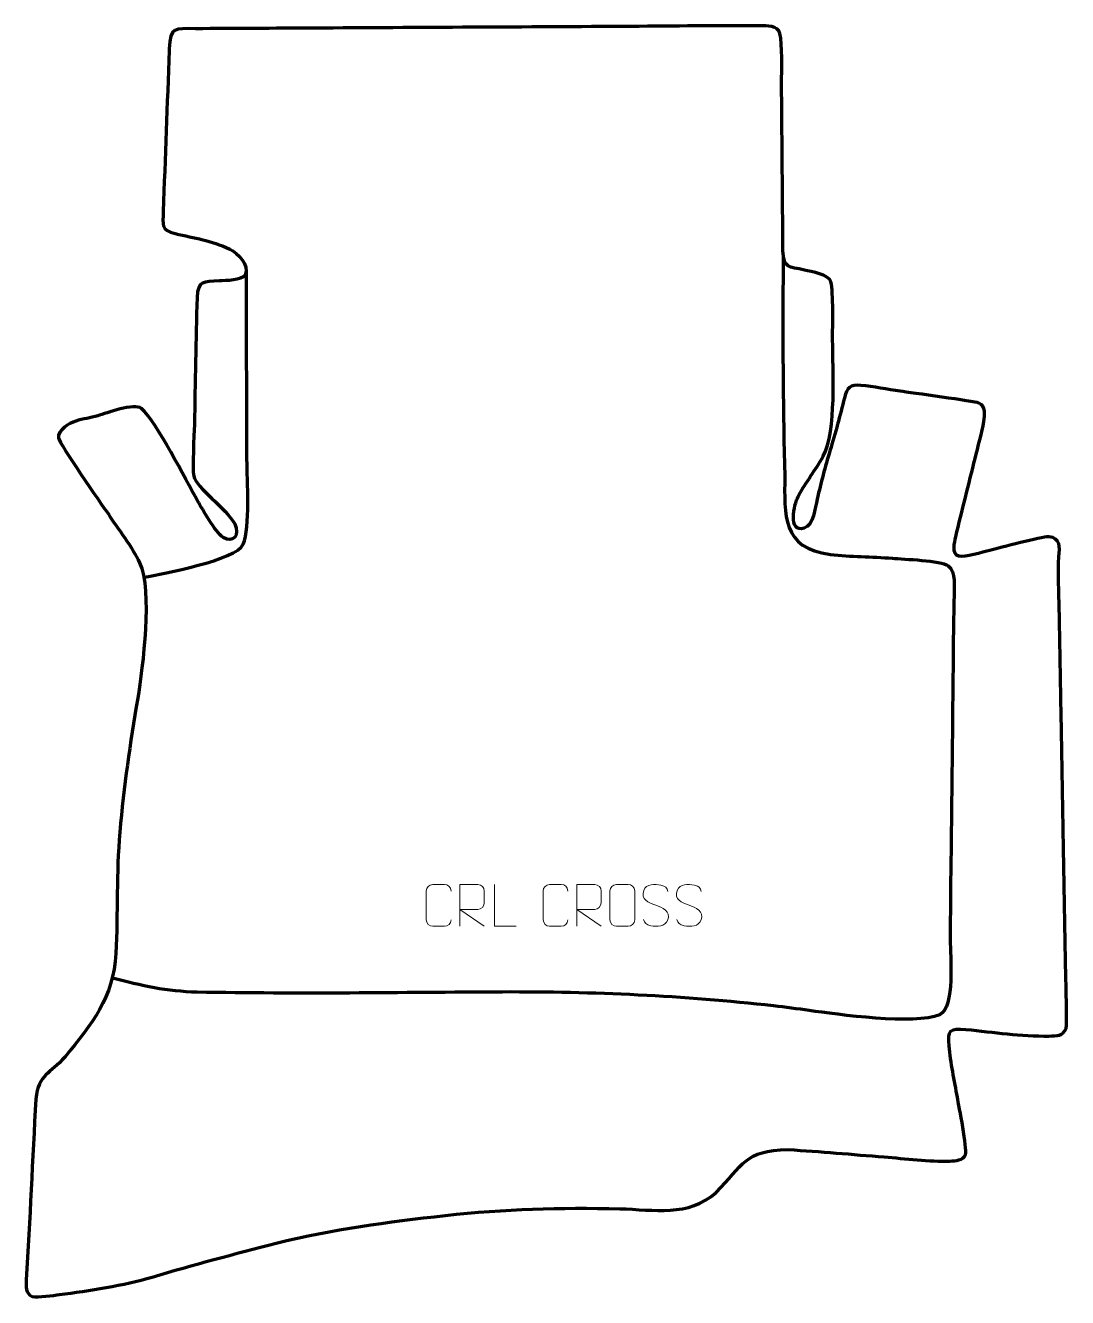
# Model space of a CAD drawing. Header units: millimetres. Extents: x 1440 to 2064, y 156 to 918.
import ezdxf

# ---------------------------------------------------------------- set-up
doc = ezdxf.new("R2010")
doc.units = ezdxf.units.MM
doc.header["$MEASUREMENT"] = 0
doc.layers.add('layer 1', color=7, linetype='Continuous')
doc.layers.add('layer 2', color=7, linetype='Continuous')

msp = doc.modelspace()

# ---------------------------------------------------------------- linework, layer by layer
at = {"layer": 'layer 1', "color": 142, "lineweight": 158}
for points, knots in [([(1893.8395, 780.7375), (1893.8055, 774.4095), (1893.7714, 768.0815), (1893.7374, 761.7535), (1893.7374, 761.7535), (1893.5329, 723.8072), (1893.847, 686.4902), (1894.7817, 648.5533), (1894.7817, 648.5533), (1894.701, 624.8191), (1892.8447, 605.3044), (1922.134, 601.5273), (1922.134, 601.5273), (1934.3013, 600.0236), (1946.9269, 600.258), (1959.3089, 599.1598), (1959.3089, 599.1598), (1965.8578, 598.6472), (1988.4435, 597.9398), (1992.7635, 594.6341), (1992.7635, 594.6341), (1997.2831, 591.1755), (1996.2847, 581.5974), (1996.222, 576.2623), (1996.222, 576.2623), (1996.1428, 569.5149), (1995.9297, 562.7712), (1995.848, 556.0231), (1995.848, 556.0231), (1995.5204, 525.8469), (1995.2201, 495.6706), (1994.9013, 465.4944), (1994.9013, 465.4944), (1994.5659, 433.7844), (1994.0511, 401.9764), (1993.8949, 370.2773), (1993.8949, 370.2773), (1994.0769, 361.4675), (1996.7491, 329.6481), (1987.6171, 325.6843), (1987.6171, 325.6843), (1972.93, 319.3091), (1926.245, 325.8678), (1909.465, 328.1684), (1909.465, 328.1684), (1902.3643, 329.1419), (1895.2371, 330.1802), (1888.1163, 330.9802), (1888.1163, 330.9802), (1834.0371, 336.9539), (1780.0568, 339.5057), (1725.659, 339.2722), (1725.659, 339.2722), (1664.6589, 338.9677), (1603.6799, 338.0347), (1542.6806, 339.1776), (1542.6806, 339.1776), (1524.9366, 339.5175), (1509.1207, 343.0067), (1492.0967, 347.6176)], [0, 0, 0, 0, 0.0625, 0.0625, 0.0625, 0.0625, 0.125, 0.125, 0.125, 0.125, 0.1875, 0.1875, 0.1875, 0.1875, 0.25, 0.25, 0.25, 0.25, 0.3125, 0.3125, 0.3125, 0.3125, 0.375, 0.375, 0.375, 0.375, 0.4375, 0.4375, 0.4375, 0.4375, 0.5, 0.5, 0.5, 0.5, 0.5625, 0.5625, 0.5625, 0.5625, 0.625, 0.625, 0.625, 0.625, 0.6875, 0.6875, 0.6875, 0.6875, 0.75, 0.75, 0.75, 0.75, 0.8125, 0.8125, 0.8125, 0.8125, 0.875, 0.875, 0.875, 0.875, 1, 1, 1, 1]), ([(1511.0692, 587.7798), (1522.1145, 590.165), (1566.2515, 597.9566), (1570.4039, 607.5711), (1570.4039, 607.5711), (1574.58, 617.984), (1572.6265, 645.7141), (1572.5831, 658.2779), (1572.5831, 658.2779), (1572.4539, 696.2339), (1572.3711, 734.1857), (1572.2116, 772.1425)], [0, 0, 0, 0, 0.25, 0.25, 0.25, 0.25, 0.5, 0.5, 0.5, 0.5, 1, 1, 1, 1])]:
    msp.add_open_spline(points, degree=3, knots=knots, dxfattribs=at)
at = {"layer": 'layer 2', "color": 242, "lineweight": 158}
msp.add_open_spline([(1526.0575, 904.4412), (1526.5921, 917.9641), (1529.0543, 916.4925), (1541.7913, 916.5297), (1541.7913, 916.5297), (1565.3065, 916.5983), (1588.828, 916.7423), (1612.3436, 916.8672), (1612.3436, 916.8672), (1675.8429, 917.2091), (1739.3423, 917.5511), (1802.8417, 917.8931), (1802.8417, 917.8931), (1828.5451, 918.035), (1854.2879, 918.3836), (1879.987, 918.3331), (1879.987, 918.3331), (1884.026, 918.3252), (1890.7169, 918.4759), (1891.9317, 913.5522), (1891.9317, 913.5522), (1893.4302, 907.4791), (1892.8991, 890.986), (1892.8773, 883.9119), (1892.8773, 883.9119), (1892.9802, 871.589), (1893.0832, 859.2662), (1893.1862, 846.9433), (1893.1862, 846.9433), (1893.3631, 825.7701), (1893.5523, 804.5964), (1893.714, 783.4233), (1893.714, 783.4233), (1894.3192, 772.8505), (1897.039, 774.0117), (1906.688, 771.8645), (1906.688, 771.8645), (1910.7072, 770.97), (1921.2718, 769.372), (1922.5001, 764.8049), (1922.5001, 764.8049), (1924.0286, 758.1788), (1923.4429, 737.9674), (1923.4507, 730.0749), (1923.4507, 730.0749), (1923.6436, 712.2887), (1925.8322, 675.3777), (1917.811, 660.3078), (1917.811, 660.3078), (1913.2177, 652.0692), (1907.4084, 644.6232), (1902.8308, 636.2974), (1902.8308, 636.2974), (1900.2393, 631.508), (1896.5894, 614.2856), (1906.4599, 617.173), (1906.4599, 617.173), (1911.834, 618.745), (1913.0681, 629.5813), (1914.2118, 634.5304), (1914.2118, 634.5304), (1916.5807, 644.7943), (1918.7744, 653.5709), (1921.8921, 663.6676), (1921.8921, 663.6676), (1925.1855, 674.3746), (1927.8163, 684.5343), (1930.5832, 695.3568), (1930.5832, 695.3568), (1932.13, 701.4067), (1933.8667, 703.3542), (1940.4419, 702.7631), (1940.4419, 702.7631), (1947.964, 702.0185), (1956.4022, 700.4207), (1964.0109, 699.2984), (1964.0109, 699.2984), (1969.8774, 698.4343), (2008.7842, 693.1476), (2011.0101, 692.2083), (2011.0101, 692.2083), (2015.4485, 690.3353), (2014.5889, 685.2675), (2014.0036, 681.216), (2014.0036, 681.216), (2013.0488, 674.607), (2010.4895, 665.7594), (2008.8423, 659.0649), (2008.8423, 659.0649), (2004.9895, 643.414), (2000.9568, 627.7054), (1997.2543, 612.0309), (1997.2543, 612.0309), (1996.5308, 608.9678), (1994.6759, 601.5571), (1999.0067, 600.4483), (1999.0067, 600.4483), (2002.5258, 599.5474), (2013.4601, 602.901), (2017.6534, 603.9283), (2017.6534, 603.9283), (2023.6926, 605.4102), (2048.6899, 612.1406), (2052.9195, 612.0082), (2052.9195, 612.0082), (2060.3237, 611.322), (2059.5771, 606.106), (2059.0743, 600.1112), (2059.0743, 600.1112), (2058.2793, 590.6316), (2059.1048, 578.4217), (2059.2791, 568.6492), (2059.2791, 568.6492), (2059.4546, 558.8164), (2059.6319, 548.9836), (2059.8061, 539.1508), (2059.8061, 539.1508), (2060.0248, 526.7808), (2060.2436, 514.4106), (2060.4623, 502.0404), (2060.4623, 502.0404), (2060.5689, 496.014), (2060.6755, 489.9875), (2060.782, 483.961), (2060.782, 483.961), (2060.8942, 477.6174), (2061.0064, 471.2737), (2061.1185, 464.9301), (2061.1185, 464.9301), (2061.2083, 459.8552), (2061.2981, 454.7803), (2061.3879, 449.7053), (2061.3879, 449.7053), (2061.4776, 444.6304), (2061.5673, 439.5555), (2061.6571, 434.4805), (2061.6571, 434.4805), (2061.7636, 428.454), (2061.8702, 422.4276), (2061.9768, 416.401), (2061.9768, 416.401), (2062.0553, 411.9605), (2062.1338, 407.52), (2062.2123, 403.0794), (2062.2123, 403.0794), (2062.4255, 391.0265), (2062.6386, 378.9735), (2062.8517, 366.9205), (2062.8517, 366.9205), (2062.9527, 361.2112), (2063.0536, 355.502), (2063.1546, 349.7927), (2063.1546, 349.7927), (2063.257, 345.0843), (2064.2274, 319.893), (2063.3043, 317.5498), (2063.3043, 317.5498), (2061.3914, 312.6942), (2057.9071, 313.0275), (2053.1097, 312.8886), (2053.1097, 312.8886), (2036.0478, 312.6538), (2020.1627, 315.1807), (2003.3322, 316.8508), (2003.3322, 316.8508), (1993.4363, 317.8327), (1992.5589, 316.3437), (1993.2793, 306.8815), (1993.2793, 306.8815), (1994.0883, 297.1338), (1996.5229, 286.0012), (1998.2198, 276.1836), (1998.2198, 276.1836), (1999.1619, 270.8823), (2004.3371, 245.1032), (2003.0686, 241.9137), (2003.0686, 241.9137), (2001.6226, 238.278), (1997.2389, 238.1044), (1993.734, 237.9697), (1993.734, 237.9697), (1981.3932, 237.5798), (1966.9378, 239.4948), (1954.4059, 240.4445), (1954.4059, 240.4445), (1935.2858, 241.9226), (1916.0429, 243.7955), (1896.9085, 244.8301), (1896.9085, 244.8301), (1870.5322, 244.5894), (1870.005, 235.386), (1853.6161, 219.1381), (1853.6161, 219.1381), (1837.1569, 204.3362), (1816.3435, 208.9134), (1796.0443, 209.3896), (1796.0443, 209.3896), (1759.8847, 210.2041), (1727.4735, 209.377), (1691.4657, 205.3508), (1691.4657, 205.3508), (1656.2308, 201.4092), (1624.6325, 197.4627), (1590.0875, 188.7007), (1590.0875, 188.7007), (1565.1465, 182.3387), (1540.4211, 175.9033), (1515.7579, 168.5016), (1515.7579, 168.5016), (1498.7728, 163.4043), (1477.9827, 160.2428), (1460.3463, 157.9408), (1460.3463, 157.9408), (1456.7358, 157.4695), (1447.2983, 156.1837), (1443.9033, 156.823), (1443.9033, 156.823), (1439.8708, 158.6898), (1440.1495, 162.9293), (1440.3934, 166.8523), (1440.3934, 166.8523), (1442.6071, 202.9345), (1444.0221, 239.0544), (1446.1121, 275.1413), (1446.1121, 275.1413), (1447.8054, 290.7051), (1454.5934, 289.7127), (1463.5692, 300.4717), (1463.5692, 300.4717), (1479.8742, 320.2514), (1492.461, 335.727), (1494.0891, 362.4323), (1494.0891, 362.4323), (1495.2662, 386.8421), (1494.2687, 410.4865), (1496.4228, 435.0213), (1496.4228, 435.0213), (1498.8726, 462.5146), (1502.4343, 488.1335), (1507.127, 515.3125), (1507.127, 515.3125), (1510.168, 534.1278), (1516.0469, 579.8841), (1508.2877, 596.4645), (1508.2877, 596.4645), (1503.8937, 605.8543), (1495.2812, 617.0032), (1489.3429, 625.9336), (1489.3429, 625.9336), (1485.2073, 632.0669), (1460.1862, 667.9243), (1459.6775, 671.2657), (1459.6775, 671.2657), (1458.9467, 676.0651), (1466.2867, 680.1271), (1470.0998, 681.3675), (1470.0998, 681.3675), (1474.348, 682.7493), (1478.86, 683.3286), (1483.19, 684.5821), (1483.19, 684.5821), (1488.5558, 686.2309), (1504.7838, 692.3115), (1509.4031, 688.9539), (1509.4031, 688.9539), (1518.7084, 680.4463), (1535.5387, 646.8099), (1543.0068, 633.6426), (1543.0068, 633.6426), (1546.2698, 627.8894), (1553.2517, 615.5246), (1558.322, 611.6662), (1558.322, 611.6662), (1564.1682, 608.0356), (1568.5796, 612.8831), (1565.2706, 619.8412), (1565.2706, 619.8412), (1560.0835, 629.2642), (1542.1744, 641.4384), (1540.7216, 648.3455), (1540.7216, 648.3455), (1539.6818, 653.2886), (1540.954, 672.6734), (1541.091, 679.1862), (1541.091, 679.1862), (1541.6226, 704.5077), (1541.8759, 730.0674), (1542.6678, 755.352), (1542.6678, 755.352), (1543.3834, 765.954), (1546.2883, 764.7321), (1556.1067, 765.3662), (1556.1067, 765.3662), (1559.7822, 765.6035), (1569.5152, 765.5344), (1571.5434, 768.9889), (1571.5434, 768.9889), (1574.2137, 774.8697), (1567.1534, 782.1135), (1562.2636, 784.5012), (1562.2636, 784.5012), (1550.7024, 789.8763), (1541.5132, 790.92), (1529.5302, 793.8161), (1529.5302, 793.8161), (1521.019, 795.873), (1522.1443, 799.0177), (1522.4293, 807.0766), (1522.4293, 807.0766), (1523.5663, 839.2292), (1524.7503, 871.3404), (1526.0199, 903.4886), (1526.0199, 903.4886), (1526.0199, 903.4886), (1526.0575, 904.4412), (1526.0575, 904.4412)], degree=3, knots=[0, 0, 0, 0, 0.0125, 0.0125, 0.0125, 0.0125, 0.025, 0.025, 0.025, 0.025, 0.0375, 0.0375, 0.0375, 0.0375, 0.05, 0.05, 0.05, 0.05, 0.0625, 0.0625, 0.0625, 0.0625, 0.075, 0.075, 0.075, 0.075, 0.0875, 0.0875, 0.0875, 0.0875, 0.1, 0.1, 0.1, 0.1, 0.1125, 0.1125, 0.1125, 0.1125, 0.125, 0.125, 0.125, 0.125, 0.1375, 0.1375, 0.1375, 0.1375, 0.15, 0.15, 0.15, 0.15, 0.1625, 0.1625, 0.1625, 0.1625, 0.175, 0.175, 0.175, 0.175, 0.1875, 0.1875, 0.1875, 0.1875, 0.2, 0.2, 0.2, 0.2, 0.2125, 0.2125, 0.2125, 0.2125, 0.225, 0.225, 0.225, 0.225, 0.2375, 0.2375, 0.2375, 0.2375, 0.25, 0.25, 0.25, 0.25, 0.2625, 0.2625, 0.2625, 0.2625, 0.275, 0.275, 0.275, 0.275, 0.2875, 0.2875, 0.2875, 0.2875, 0.3, 0.3, 0.3, 0.3, 0.3125, 0.3125, 0.3125, 0.3125, 0.325, 0.325, 0.325, 0.325, 0.3375, 0.3375, 0.3375, 0.3375, 0.35, 0.35, 0.35, 0.35, 0.3625, 0.3625, 0.3625, 0.3625, 0.375, 0.375, 0.375, 0.375, 0.3875, 0.3875, 0.3875, 0.3875, 0.4, 0.4, 0.4, 0.4, 0.4125, 0.4125, 0.4125, 0.4125, 0.425, 0.425, 0.425, 0.425, 0.4375, 0.4375, 0.4375, 0.4375, 0.45, 0.45, 0.45, 0.45, 0.4625, 0.4625, 0.4625, 0.4625, 0.475, 0.475, 0.475, 0.475, 0.4875, 0.4875, 0.4875, 0.4875, 0.5, 0.5, 0.5, 0.5, 0.5125, 0.5125, 0.5125, 0.5125, 0.525, 0.525, 0.525, 0.525, 0.5375, 0.5375, 0.5375, 0.5375, 0.55, 0.55, 0.55, 0.55, 0.5625, 0.5625, 0.5625, 0.5625, 0.575, 0.575, 0.575, 0.575, 0.5875, 0.5875, 0.5875, 0.5875, 0.6, 0.6, 0.6, 0.6, 0.6125, 0.6125, 0.6125, 0.6125, 0.625, 0.625, 0.625, 0.625, 0.6375, 0.6375, 0.6375, 0.6375, 0.65, 0.65, 0.65, 0.65, 0.6625, 0.6625, 0.6625, 0.6625, 0.675, 0.675, 0.675, 0.675, 0.6875, 0.6875, 0.6875, 0.6875, 0.7, 0.7, 0.7, 0.7, 0.7125, 0.7125, 0.7125, 0.7125, 0.725, 0.725, 0.725, 0.725, 0.7375, 0.7375, 0.7375, 0.7375, 0.75, 0.75, 0.75, 0.75, 0.7625, 0.7625, 0.7625, 0.7625, 0.775, 0.775, 0.775, 0.775, 0.7875, 0.7875, 0.7875, 0.7875, 0.8, 0.8, 0.8, 0.8, 0.8125, 0.8125, 0.8125, 0.8125, 0.825, 0.825, 0.825, 0.825, 0.8375, 0.8375, 0.8375, 0.8375, 0.85, 0.85, 0.85, 0.85, 0.8625, 0.8625, 0.8625, 0.8625, 0.875, 0.875, 0.875, 0.875, 0.8875, 0.8875, 0.8875, 0.8875, 0.9, 0.9, 0.9, 0.9, 0.9125, 0.9125, 0.9125, 0.9125, 0.925, 0.925, 0.925, 0.925, 0.9375, 0.9375, 0.9375, 0.9375, 0.95, 0.95, 0.95, 0.95, 0.9625, 0.9625, 0.9625, 0.9625, 0.975, 0.975, 0.975, 0.975, 1, 1, 1, 1], dxfattribs=at)
at = {"layer": 'layer 2', "color": 250, "lineweight": 9}
for points, knots in [([(1817.4619, 391.3549), (1813.2136, 392.8253), (1808.3055, 394.6211), (1810.3106, 400.1414), (1810.3106, 400.1414), (1811.8141, 404.2813), (1817.0277, 403.8928), (1820.6313, 403.2917), (1820.6313, 403.2917), (1823.4919, 402.8145), (1824.3566, 401.6013), (1824.6672, 399.5172)], [0, 0, 0, 0, 0.25, 0.25, 0.25, 0.25, 0.5, 0.5, 0.5, 0.5, 1, 1, 1, 1]), ([(1837.4619, 391.3549), (1833.2136, 392.8253), (1828.3055, 394.6211), (1830.3106, 400.1414), (1830.3106, 400.1414), (1831.8141, 404.2813), (1837.0277, 403.8928), (1840.6313, 403.2917), (1840.6313, 403.2917), (1843.4919, 402.8145), (1844.3566, 401.6013), (1844.6672, 399.5172)], [0, 0, 0, 0, 0.25, 0.25, 0.25, 0.25, 0.5, 0.5, 0.5, 0.5, 1, 1, 1, 1]), ([(1694.8794, 382.522), (1694.7396, 380.1986), (1693.0624, 378.719), (1690.9147, 378.7082), (1690.9147, 378.7082), (1688.5828, 378.7086), (1686.2509, 378.7086), (1683.9194, 378.7082), (1683.9194, 378.7082), (1681.9944, 378.6028), (1680.0223, 380.4873), (1680.0335, 382.5046), (1680.0335, 382.5046), (1680.0339, 388.2747), (1680.0339, 394.0444), (1680.0335, 399.8137), (1680.0335, 399.8137), (1680.0377, 401.9518), (1681.7844, 403.671), (1683.9368, 403.6575), (1683.9368, 403.6575), (1686.2625, 403.6575), (1688.5886, 403.6575), (1690.9147, 403.6575), (1690.9147, 403.6575), (1692.8613, 403.693), (1694.8527, 402.2015), (1694.8794, 399.7639)], [0, 0, 0, 0, 0.125, 0.125, 0.125, 0.125, 0.25, 0.25, 0.25, 0.25, 0.375, 0.375, 0.375, 0.375, 0.5, 0.5, 0.5, 0.5, 0.625, 0.625, 0.625, 0.625, 0.75, 0.75, 0.75, 0.75, 1, 1, 1, 1]), ([(1700.1244, 378.7043), (1700.1244, 378.7043), (1700.1244, 403.6578), (1700.1244, 403.6578), (1700.1244, 403.6578), (1703.7192, 403.6578), (1707.3147, 403.6578), (1710.9099, 403.6578), (1710.9099, 403.6578), (1713.2352, 403.6201), (1714.7925, 402.1301), (1714.7884, 399.7637), (1714.7884, 399.7637), (1714.788, 397.7282), (1714.788, 394.6688), (1714.7884, 392.6328), (1714.7884, 392.6328), (1714.7819, 390.7573), (1712.9696, 388.8155), (1710.9601, 388.7964), (1710.9601, 388.7964), (1710.9601, 388.7964), (1700.1244, 388.7964), (1700.1244, 388.7964), (1700.1244, 388.7964), (1700.1244, 388.7964), (1714.7791, 378.7043), (1714.7791, 378.7043)], [0, 0, 0, 0, 0.125, 0.125, 0.125, 0.125, 0.25, 0.25, 0.25, 0.25, 0.375, 0.375, 0.375, 0.375, 0.5, 0.5, 0.5, 0.5, 0.625, 0.625, 0.625, 0.625, 0.75, 0.75, 0.75, 0.75, 1, 1, 1, 1]), ([(1733.9309, 378.7042), (1733.9309, 378.7042), (1720.9818, 378.7042), (1720.9818, 378.7042), (1720.9818, 378.7042), (1720.9818, 378.7042), (1720.9818, 403.6578), (1720.9818, 403.6578)], [0, 0, 0, 0, 0.33333333, 0.33333333, 0.33333333, 0.33333333, 1, 1, 1, 1]), ([(1764.8793, 382.522), (1764.7395, 380.1986), (1763.0623, 378.719), (1760.9146, 378.7082), (1760.9146, 378.7082), (1758.5827, 378.7086), (1756.2508, 378.7086), (1753.9193, 378.7082), (1753.9193, 378.7082), (1751.9943, 378.6028), (1750.0222, 380.4873), (1750.0334, 382.5046), (1750.0334, 382.5046), (1750.0338, 388.2747), (1750.0338, 394.0444), (1750.0334, 399.8137), (1750.0334, 399.8137), (1750.0376, 401.9518), (1751.7843, 403.671), (1753.9367, 403.6575), (1753.9367, 403.6575), (1756.2624, 403.6575), (1758.5885, 403.6575), (1760.9146, 403.6575), (1760.9146, 403.6575), (1762.8612, 403.693), (1764.8526, 402.2015), (1764.8793, 399.7639)], [0, 0, 0, 0, 0.125, 0.125, 0.125, 0.125, 0.25, 0.25, 0.25, 0.25, 0.375, 0.375, 0.375, 0.375, 0.5, 0.5, 0.5, 0.5, 0.625, 0.625, 0.625, 0.625, 0.75, 0.75, 0.75, 0.75, 1, 1, 1, 1]), ([(1770.1243, 378.7043), (1770.1243, 378.7043), (1770.1243, 403.6578), (1770.1243, 403.6578), (1770.1243, 403.6578), (1773.7191, 403.6578), (1777.3146, 403.6578), (1780.9098, 403.6578), (1780.9098, 403.6578), (1783.2351, 403.6201), (1784.7924, 402.1301), (1784.7883, 399.7637), (1784.7883, 399.7637), (1784.7879, 397.7282), (1784.7879, 394.6688), (1784.7883, 392.6328), (1784.7883, 392.6328), (1784.7818, 390.7573), (1782.9695, 388.8155), (1780.96, 388.7964), (1780.96, 388.7964), (1780.96, 388.7964), (1770.1243, 388.7964), (1770.1243, 388.7964), (1770.1243, 388.7964), (1770.1243, 388.7964), (1784.779, 378.7043), (1784.779, 378.7043)], [0, 0, 0, 0, 0.125, 0.125, 0.125, 0.125, 0.25, 0.25, 0.25, 0.25, 0.375, 0.375, 0.375, 0.375, 0.5, 0.5, 0.5, 0.5, 0.625, 0.625, 0.625, 0.625, 0.75, 0.75, 0.75, 0.75, 1, 1, 1, 1]), ([(1793.9368, 403.6575), (1796.2625, 403.6575), (1798.5886, 403.6575), (1800.9147, 403.6575), (1800.9147, 403.6575), (1802.8613, 403.6931), (1804.8527, 402.2015), (1804.8794, 399.7639), (1804.8794, 399.7639), (1804.879, 394.017), (1804.879, 388.2697), (1804.8794, 382.522), (1804.8794, 382.522), (1804.7396, 380.1986), (1803.0624, 378.719), (1800.9147, 378.7082), (1800.9147, 378.7082), (1798.5828, 378.7086), (1796.2509, 378.7086), (1793.9194, 378.7082), (1793.9194, 378.7082), (1791.9944, 378.6028), (1790.0223, 380.4873), (1790.0335, 382.5046), (1790.0335, 382.5046), (1790.0338, 388.2747), (1790.0338, 394.0444), (1790.0335, 399.8137), (1790.0335, 399.8137), (1790.0377, 401.9518), (1791.7844, 403.671), (1793.9368, 403.6575)], [0, 0, 0, 0, 0.11111111, 0.11111111, 0.11111111, 0.11111111, 0.22222222, 0.22222222, 0.22222222, 0.22222222, 0.33333333, 0.33333333, 0.33333333, 0.33333333, 0.44444444, 0.44444444, 0.44444444, 0.44444444, 0.55555556, 0.55555556, 0.55555556, 0.55555556, 0.66666667, 0.66666667, 0.66666667, 0.66666667, 0.77777778, 0.77777778, 0.77777778, 0.77777778, 1, 1, 1, 1]), ([(1817.4619, 391.3548), (1821.4805, 389.7081), (1826.51, 387.8198), (1824.676, 382.4595), (1824.676, 382.4595), (1823.2162, 378.1931), (1818.3054, 378.4498), (1814.5793, 379.0045), (1814.5793, 379.0045), (1811.8293, 379.4143), (1810.6084, 380.6278), (1810.2304, 382.74)], [0, 0, 0, 0, 0.25, 0.25, 0.25, 0.25, 0.5, 0.5, 0.5, 0.5, 1, 1, 1, 1]), ([(1837.4619, 391.3548), (1841.4805, 389.7081), (1846.51, 387.8198), (1844.676, 382.4595), (1844.676, 382.4595), (1843.2162, 378.1931), (1838.3054, 378.4498), (1834.5793, 379.0045), (1834.5793, 379.0045), (1831.8293, 379.4143), (1830.6084, 380.6278), (1830.2304, 382.74)], [0, 0, 0, 0, 0.25, 0.25, 0.25, 0.25, 0.5, 0.5, 0.5, 0.5, 1, 1, 1, 1])]:
    msp.add_open_spline(points, degree=3, knots=knots, dxfattribs=at)

doc.saveas('drawing.dxf')
